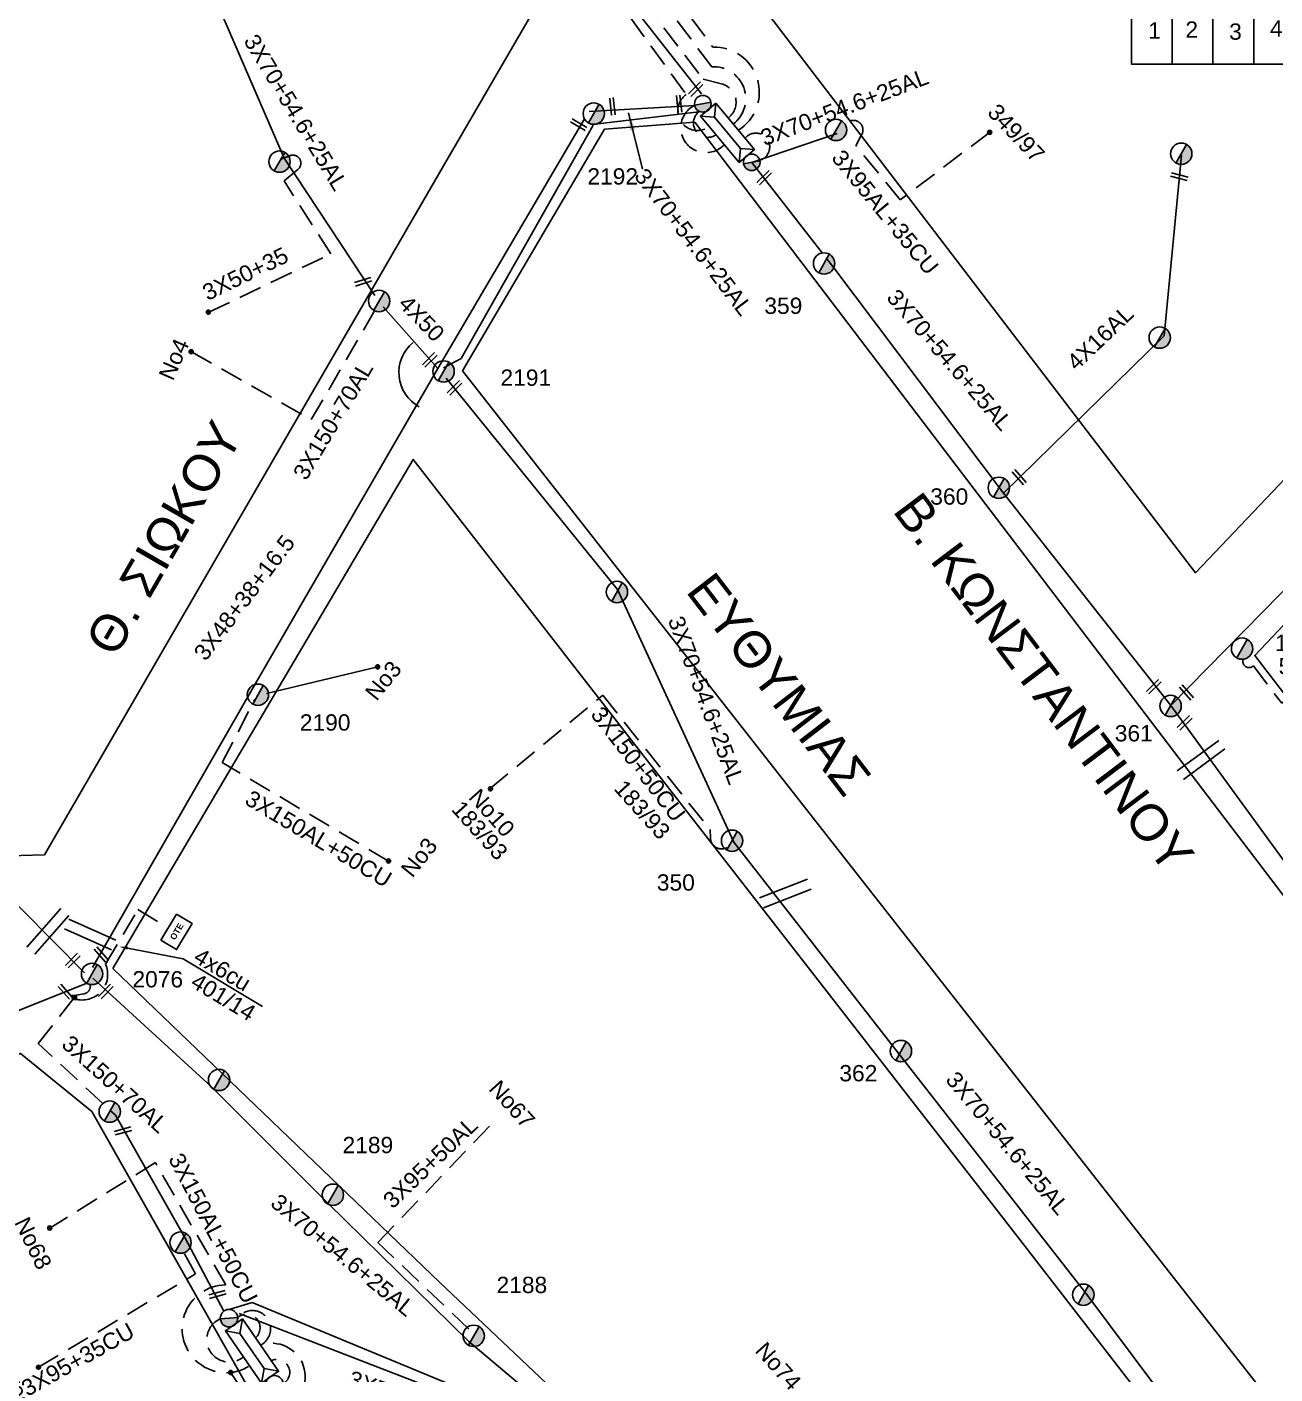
# Model space of a CAD drawing. Header units: millimetres. Extents: x 839 to 3144, y 747 to 1790.
# Drawn here: x 2305.7 to 2443.5, y 1561 to 1709.7 of the extents above; entities that cross this region are included whole.
import ezdxf
from ezdxf import colors
from ezdxf.entities.mleader import LeaderData, LeaderLine
from ezdxf.enums import TextEntityAlignment as Align
from ezdxf.math import Vec2, Vec3

# ---------------------------------------------------------------- set-up
doc = ezdxf.new("R2010")
doc.units = ezdxf.units.MM
doc.linetypes.add('DASHED', pattern=[19.05, 12.7, -6.35])
for name, color, linetype in [('Pillar OTE', 7, 'Continuous'), ('Ασφαλειοκιβώτια Χ.Τ 9 αναχωρήσεων', 7, 'Continuous'), ('Γέφυρες Εναερίου Δικτύου', 7, 'DASHED'), ('Γυμνά εναέρια ΧΤ (3Φ)   4x50AL', 7, 'Continuous'), ('Επιγραφές - Σχήματα', 7, 'Continuous'), ('Καλώδια ΧΤ   3x150+50AL', 7, 'DASHED'), ('Καλώδια ΧΤ   3x150+50CU', 7, 'DASHED'), ('Καλώδια ΧΤ   3x150+70AL', 7, 'DASHED'), ('Καλώδια ΧΤ   3x150AL+50CU', 7, 'DASHED'), ('Καλώδια ΧΤ   3x48+38+16.5', 7, 'DASHED'), ('Καλώδια ΧΤ   3x95+35CU', 7, 'DASHED'), ('Καλώδια ΧΤ   3x95+50AL', 7, 'DASHED'), ('Καλώδια ΧΤ   4x16AL', 7, 'DASHED'), ('Μηχανική τομή', 7, 'Continuous'), ('Στύλος ΦΜ', 7, 'Continuous'), ('Στύλος ΦΜ @ 1', 7, 'Continuous'), ('Συνδέσεις', 7, 'Continuous'), ('Συνεστραμμένα ΧΤ   3x70+54.6+25AL', 7, 'SYN_LINE'), ('Τομή', 7, 'Continuous'), ('Υποσταθμός εναέριος 2 στύλων', 7, 'Continuous'), ('Υποσταθμός πόλεως', 7, 'Continuous'), ('Υπόβαθρο ΔΕΗ', 7, 'Continuous'), ('Υπόγεια καλώδια Παροχών ΧΤ   4x50AL', 7, 'DASHED'), ('Υπόγεια καλώδια Παροχών ΧΤ   4x6', 7, 'DASHED')]:
    doc.layers.add(name, color=color, linetype=linetype)
doc.styles.get("Standard").update_dxf_attribs({"font": 'ARIAL.TTF'})
doc.linetypes.add('SYN_LINE', pattern='A,0.5,-0.0001,["/\\/\\/\\/",Standard,S=0.1,R=0,X=0,Y=-0.05],-0.25', length=0.7501)
doc.dimstyles.new('ISO-25', dxfattribs={"dimtxt": 2.5, "dimasz": 2.5, "dimexe": 1.25, "dimexo": 0.625, "dimtad": 1, "dimtxsty": 'Standard', "dimcen": 2.5, "dimadec": 0, "dimazin": 0, "dimtfac": 1, "dimtmove": 0, "dimatfit": 3, "dimfxl": 1, "dimarcsym": 0})

# ---------------------------------------------------------------- blocks, each defined once
blk = doc.blocks.new('ΑΣΦΑΛΕΙΟΚΙΒΩΤΙΟ ΥΠΟΣΤΑΘΜΟΥ 9 ΑΝΑΧΩΡΗΣΕΩΝ')
at = {"layer": 'Ασφαλειοκιβώτια Χ.Τ 9 αναχωρήσεων', "ltscale": 40}
for p, q in [((-23.8, 40.36), (24.02, 40.36)), ((-9.72, 40.36), (-9.72, -40.64)), ((9.94, 40.36), (9.94, -40.64)), ((-23.8, 31.36), (24.02, 31.36)), ((-23.8, 22.36), (24.02, 22.36)), ((-23.8, 13.36), (24.02, 13.36)), ((-23.8, 4.36), (24.02, 4.36)), ((-23.8, -4.64), (24.02, -4.64)), ((-23.8, -13.64), (24.02, -13.64)), ((-23.8, -22.64), (24.02, -22.64)), ((-23.8, -31.64), (24.02, -31.64))]:
    blk.add_line(p, q, dxfattribs=at)
at = {"layer": 'Ασφαλειοκιβώτια Χ.Τ 9 αναχωρήσεων'}
blk.add_lwpolyline([(-23.8, -40.64), (24.02, -40.64), (24.02, 40.36), (-23.8, 40.36)], close=True, dxfattribs=at)
for s, p in [('1', (-18.19, 36.66)), ('2', (-17.99, 28.44)), ('3', (-18.43, 18.79)), ('4', (-17.74, 9.77)), ('5', (-18.47, 1.19)), ('6', (-17.59, -8.98)), ('7', (-18.93, -16.39)), ('8', (-18.55, -26.45)), ('9', (-17.69, -35))]:
    blk.add_text(s, height=3.6, rotation=270, dxfattribs=at).set_placement(p)
at = {"layer": 'Ασφαλειοκιβώτια Χ.Τ 9 αναχωρήσεων', "ltscale": 40}
for tag, height, p in [('ΟΝΟΜΑ', 5, (-0.16, 44.31)), ('ΚΕΙΜΕΝΟ 1', 2, (17.06, 35.59)), ('ΚΕΙΜΕΝΟ 2', 2, (17.06, 26.88)), ('ΚΕΙΜΕΝΟ 3', 2, (17.06, 17.69)), ('ΚΕΙΜΕΝΟ 4', 2, (17.06, 8.71)), ('ΚΕΙΜΕΝΟ 5', 2, (17.06, -0.13)), ('ΚΕΙΜΕΝΟ 6', 2, (17.06, -9.05)), ('ΚΕΙΜΕΝΟ 7', 2, (17.06, -18.13)), ('ΚΕΙΜΕΝΟ 8', 2, (17.06, -26.85)), ('ΚΕΙΜΕΝΟ 9', 2, (17.06, -35.99)), ('ΣΧ', 2, (-0.1, -42.64))]:
    blk.add_attdef(tag, text='', height=height, dxfattribs=at).set_placement(p, align=Align.MIDDLE_CENTER)
blk = doc.blocks.new('ΥΠΑΡΧΩΝ ΤΣΙΜΕΝΤΕΝΙΟΣ ΣΤΥΛΟΣ')
at = {"layer": 'Στύλος ΦΜ'}
blk.add_hatch(color=7, dxfattribs=at).paths.add_polyline_path([(-1.29, -2.28, 0.574793), (2.62, 0, 0.268822), (1.3, 2.27)])
at = {"layer": 'Στύλος ΦΜ', "color": 7}
blk.add_line((-1.29, -2.28), (1.3, 2.27), dxfattribs=at)
blk.add_circle((0, 0), 2.62, dxfattribs=at)
at = {"layer": 'Στύλος ΦΜ', "flags": 4}
for tag, p in [('ΑΡΙΘΜΟΣ', (-4.68, 8.05)), ('ΤΥΠΟΣ', (-4.91, 3.03))]:
    blk.add_attdef(tag, p, '', height=4, dxfattribs=at)
blk = doc.blocks.new('ΤΟΜΗ')
at = {"layer": 'Τομή', "ltscale": 40}
for p, q in [((-5.68, 0), (5.68, 0)), ((5.68, -2.33), (-5.68, -2.33))]:
    blk.add_line(p, q, dxfattribs=at)
blk = doc.blocks.new('ΥΠΟΣΤΑΘΜΟΣ ΕΝΑΕΡΙΟΣ ΕΠΙ 2 ΣΤΥΛΩΝ')
at = {"layer": 'Υποσταθμός εναέριος 2 στύλων', "linetype": 'Continuous'}
for points in [[(-11.97, -2.11, 0.574793), (-8.45, -0.07, 0.268822), (-9.64, 1.98)], [(9.68, -2.15, 0.574793), (13.19, -0.1, 0.268822), (12.01, 1.95)]]:
    blk.add_hatch(color=256, dxfattribs=at).paths.add_polyline_path(points)
for p, q in [((-11.97, -2.11), (-9.64, 1.98)), ((9.68, -2.15), (12.01, 1.95))]:
    blk.add_line(p, q, dxfattribs=at)
for centre in [(-10.81, -0.07), (10.84, -0.1)]:
    blk.add_circle(centre, 2.36, dxfattribs=at)
at = {"layer": 'Υποσταθμός πόλεως', "linetype": 'Continuous', "ltscale": 40}
blk.add_lwpolyline([(-8.57, 2.82), (8.57, 2.82), (8.57, -2.82), (-8.57, -2.82)], close=True, dxfattribs=at)
for points in [[(-5.75, 0), (-8.57, 2.82)], [(-8.57, -2.82), (-5.75, 0)], [(-5.75, 0), (5.75, 0)], [(5.75, 0), (8.57, 2.82)], [(8.57, -2.82), (5.75, 0)]]:
    blk.add_lwpolyline(points, dxfattribs=at)
at = {"layer": 'Υποσταθμός εναέριος 2 στύλων', "ltscale": 40, "flags": 1}
for tag, p in [('ΜΕΤΑΣΧΗΜΑΤΙΣΜΟΣ', (14.09, 2.51)), ('ΙΣΧΥΣ', (14.07, -0.28)), ('ΑΡΙΘΜΟΣ', (14.19, -3))]:
    blk.add_attdef(tag, p, '', height=1.8, dxfattribs=at)
blk = doc.blocks.new('_ΣΥΝΔΕΣΗ')
at = {"layer": 'Συνδέσεις', "linetype": 'SYN_LINE', "ltscale": 40}
blk.add_hatch(color=256, dxfattribs=at).paths.add_polyline_path([(0.5, -0.01, 1), (-0.5, -0.01, 1)])
at = {"layer": 'Συνδέσεις'}
blk.add_circle((0, -0.01), 0.5, dxfattribs=at)
blk = doc.blocks.new('ΜΗΧΑΝΙΚΗ ΤΟΜΗ')
at = {"layer": 'Μηχανική τομή', "ltscale": 40}
for p, q in [((-1.89, 0.78), (1.89, 0.78)), ((1.89, 0), (-1.89, 0))]:
    blk.add_line(p, q, dxfattribs=at)
blk = doc.blocks.new('A$C3F94617C')
at = {"layer": 'Μηχανική τομή', "xscale": 0.5, "yscale": 0.5, "zscale": 0.5}
blk.add_blockref('ΜΗΧΑΝΙΚΗ ΤΟΜΗ', (0.95, 0), dxfattribs=at)
blk = doc.blocks.new('PILLAR ΟΤΕ')
at = {"layer": 'Pillar OTE', "ltscale": 40}
blk.add_lwpolyline([(-3.31, 2.02), (3.39, 2.02), (3.39, -1.99), (-3.31, -1.99)], close=True, dxfattribs=at)
at = {"layer": 'Pillar OTE', "insert": (-1.81, 0.71), "char_height": 1.3575, "width": 109.961, "attachment_point": 1}
blk.add_mtext('{\\fArial|b1|i0|c161|p34;OTE}', dxfattribs=at)
blk = doc.blocks.new('TSONTA XT1')
at = {"ltscale": 40}
h = blk.add_hatch(color=256, dxfattribs=at)
h.dxf.hatch_style = 1
h.paths.add_polyline_path([(595.96, 2487.66), (597.07, 2488.77), (595.96, 2489.87), (594.85, 2488.77)])
blk.add_lwpolyline([(594.85, 2488.77), (595.96, 2489.87), (597.07, 2488.77), (595.96, 2487.66)], close=True, dxfattribs=at)

msp = doc.modelspace()

# ---------------------------------------------------------------- linework, layer by layer
at = {"layer": 'Γέφυρες Εναερίου Δικτύου', "color": 2, "ltscale": 0.2}
msp.add_lwpolyline([(2368.95, 1716.61), (2370.49, 1716.41), (2371.34, 1715.66), (2380.31, 1703.95), (2382.35, 1703.43, -0.635952), (2383.06, 1699.65, 2.4516)], format="xyb", dxfattribs=at)
at = {"layer": 'Γέφυρες Εναερίου Δικτύου', "color": 173, "ltscale": 0.2}
msp.add_lwpolyline([(2411.92, 1698.06), (2402.08, 1690.62), (2397.17, 1696.6), (2397.83, 1697.86, 1.09738), (2395.9, 1698.66, 1.35502)], format="xyb", dxfattribs=at)
at = {"layer": 'Γέφυρες Εναερίου Δικτύου', "color": 173, "linetype": 'SYN_LINE', "ltscale": 11}
msp.add_lwpolyline([(2385.68, 1694.76), (2395.1, 1697.93)], dxfattribs=at)
at = {"layer": 'Γέφυρες Εναερίου Δικτύου', "color": 62, "ltscale": 0.2}
msp.add_lwpolyline([(2325.72, 1678.21), (2339.19, 1684.65), (2334.05, 1692.73), (2335.57, 1693.98, 0.854664), (2334.68, 1695.5), (2333.65, 1695.1)], format="xyb", dxfattribs=at)
at = {"layer": 'Γέφυρες Εναερίου Δικτύου', "color": 5, "ltscale": 0.2}
msp.add_lwpolyline([(2386.81, 1693.93), (2386.81, 1693.92)], dxfattribs=at)
at = {"layer": 'Γέφυρες Εναερίου Δικτύου', "color": 62, "linetype": 'SYN_LINE', "ltscale": 15}
msp.add_lwpolyline([(2332.11, 1636.12), (2344.4, 1639.07)], dxfattribs=at)
at = {"layer": 'Γέφυρες Εναερίου Δικτύου', "color": 62, "ltscale": 0.2}
msp.add_arc((2380.61, 1698.59), 2.76, 116.533, 317.6522, dxfattribs=at)
at = {"layer": 'Γέφυρες Εναερίου Δικτύου', "color": 1, "ltscale": 0.2}
msp.add_arc((2380.82, 1699.1), 1.58, 125.3531, 305.6255, dxfattribs=at)
at = {"layer": 'Γέφυρες Εναερίου Δικτύου', "color": 173, "ltscale": 0.2}
msp.add_arc((2386.13, 1696.46), 1.53, 286.7658, 141.1548, dxfattribs=at)
at = {"layer": 'Γέφυρες Εναερίου Δικτύου', "color": 27, "ltscale": 0.2}
msp.add_arc((2333.24, 1561.21), 1.43, 299.3723, 115.4211, dxfattribs=at)
at = {"layer": 'Γυμνά εναέρια ΧΤ (3Φ)   4x50AL', "color": 62, "linetype": 'Continuous', "ltscale": 0.2}
msp.add_lwpolyline([(2351.01, 1672.02), (2344.98, 1678.83)], dxfattribs=at)
at = {"layer": 'Επιγραφές - Σχήματα', "color": 7, "linetype": 'DASHED', "ltscale": 0.2}
msp.add_lwpolyline([(2370.07, 1713.77), (2378.45, 1702.25)], dxfattribs=at)
msp.add_arc((2379.69, 1700.46), 2.18, 124.6802, 306.5986, dxfattribs=at)
at = {"layer": 'Επιγραφές - Σχήματα', "ltscale": 0.2}
msp.add_arc((2351, 1671.56), 4.28, 129.3403, 241.6497, dxfattribs=at)
at = {"layer": 'Επιγραφές - Σχήματα', "color": 6, "linetype": 'DASHED', "ltscale": 0.2}
msp.add_arc((2330.53, 1566.01), 2.02, 297.2254, 141.7621, dxfattribs=at)
at = {"layer": 'Επιγραφές - Σχήματα', "color": 62, "linetype": 'DASHED', "ltscale": 0.2}
msp.add_arc((2329.9, 1566.13), 1.49, 312.108, 130.139, dxfattribs=at)
at = {"layer": 'Επιγραφές - Σχήματα', "color": 173, "linetype": 'DASHED', "ltscale": 0.2}
msp.add_arc((2327.99, 1564.83), 2.48, 113.2476, 309.1061, dxfattribs=at)
at = {"layer": 'Καλώδια ΧΤ   3x150+50AL', "color": 30, "ltscale": 0.2}
for points in [[(2352, 1766.94), (2345.82, 1762.72), (2349.8, 1757.46), (2349.55, 1756, 0.49516), (2355.18, 1750), (2371.91, 1727.81), (2376.68, 1721.82), (2374.18, 1719.53), (2374.42, 1716.84), (2381.39, 1707.49)], [(2381.39, 1707.49, -0.763872), (2384.19, 1698.3)]]:
    msp.add_lwpolyline(points, format="xyb", dxfattribs=at)
at = {"layer": 'Καλώδια ΧΤ   3x150+50CU', "color": 151, "ltscale": 0.2}
msp.add_arc((2332.68, 1560.71), 3.71, 290.44, 109.3253, dxfattribs=at)
at = {"layer": 'Καλώδια ΧΤ   3x150+70AL', "color": 62, "ltscale": 0.2}
msp.add_lwpolyline([(2323.81, 1673.85), (2337.05, 1666.37), (2344.27, 1678.77)], dxfattribs=at)
at = {"layer": 'Καλώδια ΧΤ   3x150+70AL', "color": 173, "ltscale": 0.2}
msp.add_lwpolyline([(2314.03, 1590.89), (2306.9, 1597.5), (2311.1, 1602.85), (2311.92, 1602.98, 0.448958), (2312.62, 1604.08)], format="xyb", dxfattribs=at)
at = {"layer": 'Καλώδια ΧΤ   3x150+70AL', "color": 173, "linetype": 'Continuous', "ltscale": 0.2}
msp.add_lwpolyline([(2327.4, 1567.96), (2323.11, 1576.02), (2315.42, 1589.6), (2314.86, 1590.12)], dxfattribs=at)
at = {"layer": 'Καλώδια ΧΤ   3x150+70AL', "color": 30, "ltscale": 0.2}
msp.add_lwpolyline([(2328.14, 1561.19), (2331.58, 1556.11), (2334.39, 1554.78), (2337.64, 1549.68), (2294.05, 1515.27), (2305.31, 1498.01), (2301.39, 1493.39), (2300.86, 1493.56, 0.502825), (2299.7, 1492.75, 1.029081)], format="xyb", dxfattribs=at)
at = {"layer": 'Καλώδια ΧΤ   3x150AL+50CU', "color": 27, "ltscale": 0.2}
msp.add_lwpolyline([(2383.62, 1698.98, 0.741866), (2381.27, 1705.31), (2371.14, 1718.75), (2368.34, 1719.97), (2351.09, 1742.86), (2351.13, 1743.94, 0.356627), (2349.43, 1746.18), (2339.82, 1759.07), (2334.12, 1766.71)], format="xyb", dxfattribs=at)
at = {"layer": 'Καλώδια ΧΤ   3x150AL+50CU', "color": 1, "ltscale": 0.2}
msp.add_lwpolyline([(2356.81, 1625.64), (2369.23, 1635.96), (2381.07, 1621.13), (2381.11, 1620.18, 0.597195), (2383.12, 1619.23, -0.3273)], format="xyb", dxfattribs=at)
at = {"layer": 'Καλώδια ΧΤ   3x150AL+50CU', "color": 62, "ltscale": 0.2}
msp.add_lwpolyline([(2345.59, 1617.64), (2327.22, 1628.51), (2330.81, 1635.48)], dxfattribs=at)
at = {"layer": 'Καλώδια ΧΤ   3x150AL+50CU', "color": 30, "ltscale": 0.2}
msp.add_lwpolyline([(2330.23, 1561.92, -1.325171), (2327.6, 1570.86), (2319.83, 1584.37), (2308.19, 1577.13)], format="xyb", dxfattribs=at)
at = {"layer": 'Καλώδια ΧΤ   3x48+38+16.5', "color": 62, "linetype": 'Continuous', "ltscale": 0.2}
msp.add_lwpolyline([(2312.9, 1605.88), (2330.47, 1636.55), (2351.01, 1672.02)], dxfattribs=at)
at = {"layer": 'Καλώδια ΧΤ   3x95+35CU', "color": 173, "ltscale": 0.2}
msp.add_lwpolyline([(2306.93, 1561.77), (2324.28, 1572.07), (2322.86, 1574.64)], dxfattribs=at)
at = {"layer": 'Καλώδια ΧΤ   3x95+50AL', "color": 6, "ltscale": 0.2}
msp.add_lwpolyline([(2354.44, 1565.98), (2344.41, 1575.54), (2356.99, 1588.66)], dxfattribs=at)
at = {"layer": 'Καλώδια ΧΤ   4x16AL', "color": 173, "linetype": 'SYN_LINE', "ltscale": 20}
msp.add_lwpolyline([(2413.46, 1658.24), (2431.2, 1675.6), (2433.12, 1695.55)], dxfattribs=at)
at = {"layer": 'Συνεστραμμένα ΧΤ   3x70+54.6+25AL', "color": 85, "ltscale": 20}
msp.add_lwpolyline([(2330.28, 1769.55), (2335.53, 1761.79), (2349.15, 1743.13), (2368.95, 1716.61), (2380.13, 1702.32)], dxfattribs=at)
at = {"layer": 'Συνεστραμμένα ΧΤ   3x70+54.6+25AL', "color": 62, "ltscale": 20}
for points in [[(2344.08, 1680.05), (2334.04, 1695.21), (2326.37, 1713.03)], [(2351.01, 1672.02), (2367.23, 1699.56)], [(2424.91, 1497.62), (2394.08, 1527.41), (2367.98, 1552.67), (2329.1, 1567.72)]]:
    msp.add_lwpolyline(points, dxfattribs=at)
at = {"layer": 'Συνεστραμμένα ΧΤ   3x70+54.6+25AL', "color": 173, "ltscale": 20}
for points in [[(2393.96, 1684.12), (2394.73, 1683.13), (2413.46, 1658.24), (2431.94, 1634.82), (2456.18, 1659.47), (2480.63, 1686.19), (2482.79, 1686.85), (2491.56, 1707.49)], [(2190.41, 1593.75), (2196.85, 1578.6), (2233.46, 1583.04), (2271.54, 1587.88), (2312.27, 1604.17)]]:
    msp.add_lwpolyline(points, dxfattribs=at)
at = {"layer": 'Συνεστραμμένα ΧΤ   3x70+54.6+25AL', "color": 62, "ltscale": 15}
msp.add_lwpolyline([(2367.71, 1700.38), (2379.38, 1701.05)], dxfattribs=at)
at = {"layer": 'Συνεστραμμένα ΧΤ   3x70+54.6+25AL', "color": 1, "ltscale": 10}
msp.add_lwpolyline([(2379.84, 1700.33), (2368.4, 1698.99)], dxfattribs=at)
at = {"layer": 'Συνεστραμμένα ΧΤ   3x70+54.6+25AL', "color": 1, "ltscale": 20}
for points in [[(2368.15, 1698.98), (2368.12, 1698.78), (2353.58, 1673.12), (2351.64, 1672.08)], [(2442.92, 1542.72), (2422.69, 1569.79), (2401.96, 1596.34), (2383.7, 1619.71), (2370.84, 1647.6), (2351.95, 1670.96)]]:
    msp.add_lwpolyline(points, dxfattribs=at)
at = {"layer": 'Συνεστραμμένα ΧΤ   3x70+54.6+25AL', "color": 151, "ltscale": 20}
msp.add_lwpolyline([(2312.01, 1605.3), (2291.15, 1626.35), (2269.52, 1646.2), (2251.44, 1663.96), (2232.26, 1682.79), (2217.04, 1697.08)], dxfattribs=at)
at = {"layer": 'Συνεστραμμένα ΧΤ   3x70+54.6+25AL', "color": 173, "ltscale": 15}
msp.add_lwpolyline([(2385.68, 1694.76), (2393.46, 1684.76)], dxfattribs=at)
at = {"layer": 'Συνεστραμμένα ΧΤ   3x70+54.6+25AL', "color": 2, "ltscale": 20}
msp.add_lwpolyline([(2574.85, 1445.03), (2554.98, 1472.44), (2538.66, 1493.21), (2515.15, 1523.58), (2495.35, 1549.15), (2472.95, 1580.35), (2454.52, 1603.83), (2431.94, 1634.82)], dxfattribs=at)
at = {"layer": 'Συνεστραμμένα ΧΤ   3x70+54.6+25AL', "color": 6, "ltscale": 20}
msp.add_lwpolyline([(2327.97, 1568.15), (2330.51, 1568.91), (2367.5, 1553.62), (2354.45, 1564.61), (2338.85, 1579.91), (2326.08, 1592.67), (2312.94, 1604.71)], dxfattribs=at)
at = {"layer": 'Υπόβαθρο ΔΕΗ'}
for points in [[(2282.55, 1686.63), (2258.03, 1661.16), (2302.33, 1618.18), (2307.6, 1618.34), (2351.48, 1694.12), (2365.36, 1718.03), (2336.35, 1756.63), (2329.02, 1766.78)], [(2426.85, 1766.3), (2387.21, 1711.51), (2434.67, 1649.46), (2489.97, 1707.57), (2479.68, 1717.85), (2488.37, 1726.27), (2505.4, 1708.16), (2441.21, 1640.35), (2492.26, 1573.86), (2548.36, 1499.59), (2567.17, 1475.07), (2580.99, 1475.16), (2620.05, 1516.82), (2664.68, 1565.25), (2636.17, 1611.67), (2595.85, 1565.83)], [(2433.98, 1551.68), (2451.07, 1547.67), (2353.76, 1671.77), (2369.41, 1698.41), (2379.38, 1699.2), (2453.04, 1602.47), (2507.82, 1529.48), (2551.64, 1472.45), (2504.2, 1424.43), (2416.27, 1509.59), (2351.23, 1571.11)], [(2315.14, 1605.77), (2348.31, 1661.98), (2414.98, 1576.24), (2443.06, 1539.95)], [(2351.23, 1571.11), (2315.14, 1605.77)]]:
    msp.add_lwpolyline(points, dxfattribs=at)
msp.add_lwpolyline([(2200.13, 1457.02), (2280, 1520.75), (2329.83, 1559.99), (2312.81, 1590), (2304.93, 1596.41), (2272.44, 1585.22), (2188.12, 1575.76), (2114.56, 1567.21), (2110.22, 1559.33), (2164.23, 1497.93)], close=True, dxfattribs=at)
at = {"layer": 'Υπόγεια καλώδια Παροχών ΧΤ   4x6', "linetype": 'DASHED', "ltscale": 0.2}
msp.add_line((2321.7, 1616.89), (2320.3, 1614.52), dxfattribs=at)
at = {"layer": 'Υπόγεια καλώδια Παροχών ΧΤ   4x6', "color": 173, "linetype": 'DASHED', "ltscale": 0.2}
for points in [[(2439.94, 1639.92, 0.787646), (2441.06, 1639.18), (2444.2, 1635.08), (2448.68, 1638.52)], [(2311.16, 1602.37, 0.610826), (2314.33, 1606.25), (2317.89, 1612.28), (2321.16, 1610.35)]]:
    msp.add_lwpolyline(points, format="xyb", dxfattribs=at)

# ---------------------------------------------------------------- block references
at = {"layer": 'Pillar OTE', "xscale": 0.5, "yscale": 0.5, "zscale": 0.5, "rotation": 59.00000000000001}
msp.add_blockref('PILLAR ΟΤΕ', (2322.17, 1609.8), dxfattribs=at)
at = {"layer": 'Ασφαλειοκιβώτια Χ.Τ 9 αναχωρήσεων', "xscale": 0.5, "yscale": 0.5, "zscale": 0.5, "rotation": 90}
msp.add_blockref('ΑΣΦΑΛΕΙΟΚΙΒΩΤΙΟ ΥΠΟΣΤΑΘΜΟΥ 9 ΑΝΑΧΩΡΗΣΕΩΝ', (2447.78, 1717.51), dxfattribs=at).add_auto_attribs({'ΟΝΟΜΑ': 'ΦΤ-89'})
at = {"layer": 'Επιγραφές - Σχήματα', "ltscale": 0.2}
for p, rotation in [((2378.95, 1702.03), 44.84140891740903), ((2370.6, 1700.02), 96.16805982811991), ((2377.95, 1700.31), 96.16805982811991), ((2367.49, 1698.62), 150.1274918059105), ((2386.52, 1692.26), 44.84140891740903), ((2433.86, 1693.12), 165.0486227659772), ((2341.93, 1681.11), 17.4452813035132), ((2349.59, 1672.15), 44.84205208681917), ((2352.33, 1669.06), 44.84205208681918), ((2415.98, 1659.44), 131.3716073331538), ((2430.61, 1637.69), 224.3084576688017), ((2434.44, 1635.67), 131.3716073331538), ((2434.02, 1633.71), 224.3084576688017), ((2310.2, 1605.84), 45.61009629158087), ((2314.62, 1606.74), 131.3716073331543), ((2310.63, 1602.65), 131.3716073331543), ((2313.84, 1602.43), 45.61009629158087), ((2315.39, 1587.43), 14.92253498844653), ((2325.82, 1569.37), 14.92253498844663)]:
    msp.add_blockref('A$C3F94617C', p, dxfattribs=dict(at, rotation=rotation))
at = {"layer": 'Στύλος ΦΜ @ 1', "ltscale": 40}
ref = msp.add_blockref('ΥΠΑΡΧΩΝ ΤΣΙΜΕΝΤΕΝΙΟΣ ΣΤΥΛΟΣ', (2368.24, 1700.15), dxfattribs=dict(at, xscale=0.4499999999998181, yscale=0.4499999999998181, zscale=0.4499999999998181))
ref.add_attrib('ΤΥΠΟΣ', '2192', (2367.53, 1692.31), dxfattribs={"layer": 'Στύλος ΦΜ', "height": 1.8, "flags": 4})
at = {"layer": 'Στύλος ΦΜ @ 1', "ltscale": 40, "xscale": 0.4499999999998181, "yscale": 0.4499999999998181, "zscale": 0.4499999999998181}
for p in [(2394.99, 1698.34), (2433.1, 1695.71), (2333.54, 1694.84), (2344.54, 1679.46), (2430.73, 1675.42), (2370.8, 1647.34), (2326.87, 1593.49), (2314.79, 1589.99), (2322.61, 1575.53), (2422.29, 1569.78)]:
    msp.add_blockref('ΥΠΑΡΧΩΝ ΤΣΙΜΕΝΤΕΝΙΟΣ ΣΤΥΛΟΣ', p, dxfattribs=at)
at = {"layer": 'Στύλος ΦΜ @ 1', "ltscale": 40}
ref = msp.add_blockref('ΥΠΑΡΧΩΝ ΤΣΙΜΕΝΤΕΝΙΟΣ ΣΤΥΛΟΣ', (2393.66, 1683.6), dxfattribs=dict(at, xscale=0.4499999999998181, yscale=0.4499999999998181, zscale=0.4499999999998181))
ref.add_attrib('ΤΥΠΟΣ', '359', (2387.07, 1678.03), dxfattribs={"layer": 'Στύλος ΦΜ', "height": 1.8, "flags": 4})
ref = msp.add_blockref('ΥΠΑΡΧΩΝ ΤΣΙΜΕΝΤΕΝΙΟΣ ΣΤΥΛΟΣ', (2351.65, 1671.68), dxfattribs=dict(at, xscale=0.4499999999998181, yscale=0.4499999999998181, zscale=0.4499999999998181))
ref.add_attrib('ΤΥΠΟΣ', '2191', (2357.94, 1670.1), dxfattribs={"layer": 'Στύλος ΦΜ', "height": 1.8, "flags": 4})
ref = msp.add_blockref('ΥΠΑΡΧΩΝ ΤΣΙΜΕΝΤΕΝΙΟΣ ΣΤΥΛΟΣ', (2412.96, 1658.84), dxfattribs=dict(at, xscale=0.4499999999998181, yscale=0.4499999999998181, zscale=0.4499999999998181))
ref.add_attrib('ΤΥΠΟΣ', '360', (2405.39, 1656.98), dxfattribs={"layer": 'Στύλος ΦΜ', "height": 1.8, "flags": 4})
ref = msp.add_blockref('ΥΠΑΡΧΩΝ ΤΣΙΜΕΝΤΕΝΙΟΣ ΣΤΥΛΟΣ', (2439.81, 1641.09), dxfattribs=dict(at, xscale=0.4499999999998181, yscale=0.4499999999998181, zscale=0.4499999999998181))
ref.add_attrib('ΤΥΠΟΣ', '561', (2443.85, 1638.25), dxfattribs={"layer": 'Στύλος ΦΜ', "height": 1.8, "flags": 4})
ref.add_attrib('ΑΡΙΘΜΟΣ', '11Ε', (2443.45, 1640.82), dxfattribs={"layer": 'Στύλος ΦΜ', "height": 1.8, "flags": 4})
ref = msp.add_blockref('ΥΠΑΡΧΩΝ ΤΣΙΜΕΝΤΕΝΙΟΣ ΣΤΥΛΟΣ', (2331.16, 1636), dxfattribs=dict(at, xscale=0.4499999999998181, yscale=0.4499999999998181, zscale=0.4499999999998181))
ref.add_attrib('ΤΥΠΟΣ', '2190', (2335.78, 1632.04), dxfattribs={"layer": 'Στύλος ΦΜ', "height": 1.8, "flags": 4})
ref = msp.add_blockref('ΥΠΑΡΧΩΝ ΤΣΙΜΕΝΤΕΝΙΟΣ ΣΤΥΛΟΣ', (2431.92, 1634.77), dxfattribs=dict(at, xscale=0.4499999999998181, yscale=0.4499999999998181, zscale=0.4499999999998181))
ref.add_attrib('ΤΥΠΟΣ', '361', (2425.76, 1630.85), dxfattribs={"layer": 'Στύλος ΦΜ', "height": 1.8, "flags": 4})
ref = msp.add_blockref('ΥΠΑΡΧΩΝ ΤΣΙΜΕΝΤΕΝΙΟΣ ΣΤΥΛΟΣ', (2383.5, 1619.89), dxfattribs=dict(at, xscale=0.4499999999998181, yscale=0.4499999999998181, zscale=0.4499999999998181))
ref.add_attrib('ΤΥΠΟΣ', '350', (2375.2, 1614.38), dxfattribs={"layer": 'Στύλος ΦΜ', "height": 1.8, "flags": 4})
ref = msp.add_blockref('ΥΠΑΡΧΩΝ ΤΣΙΜΕΝΤΕΝΙΟΣ ΣΤΥΛΟΣ', (2312.84, 1605.19), dxfattribs=dict(at, xscale=0.4499999999998181, yscale=0.4499999999998181, zscale=0.4499999999998181))
ref.add_attrib('ΤΥΠΟΣ', '2076', (2317.3, 1603.7), dxfattribs={"layer": 'Στύλος ΦΜ', "height": 1.8, "flags": 4})
ref = msp.add_blockref('ΥΠΑΡΧΩΝ ΤΣΙΜΕΝΤΕΝΙΟΣ ΣΤΥΛΟΣ', (2402.15, 1596.67), dxfattribs=dict(at, xscale=0.4499999999998181, yscale=0.4499999999998181, zscale=0.4499999999998181))
ref.add_attrib('ΤΥΠΟΣ', '362', (2395.35, 1593.33), dxfattribs={"layer": 'Στύλος ΦΜ', "height": 1.8, "flags": 4})
ref = msp.add_blockref('ΥΠΑΡΧΩΝ ΤΣΙΜΕΝΤΕΝΙΟΣ ΣΤΥΛΟΣ', (2339.43, 1580.81), dxfattribs=dict(at, xscale=0.4499999999998181, yscale=0.4499999999998181, zscale=0.4499999999998181))
ref.add_attrib('ΤΥΠΟΣ', '2189', (2340.5, 1585.4), dxfattribs={"layer": 'Στύλος ΦΜ', "height": 1.8, "flags": 4})
ref = msp.add_blockref('ΥΠΑΡΧΩΝ ΤΣΙΜΕΝΤΕΝΙΟΣ ΣΤΥΛΟΣ', (2354.98, 1565.24), dxfattribs=dict(at, xscale=0.4499999999998181, yscale=0.4499999999998181, zscale=0.4499999999998181))
ref.add_attrib('ΤΥΠΟΣ', '2188', (2357.5, 1569.96), dxfattribs={"layer": 'Στύλος ΦΜ', "height": 1.8, "flags": 4})
at = {"layer": 'Συνδέσεις', "xscale": 0.4500000000000455, "yscale": 0.4500000000000455, "zscale": 0.4500000000000455}
for p in [(2411.95, 1698.07), (2325.69, 1678.23), (2323.79, 1673.87), (2344.37, 1639.09), (2356.83, 1625.62), (2345.57, 1617.65), (2308.17, 1577.15), (2306.93, 1561.78), (2328.14, 1561.2)]:
    msp.add_blockref('_ΣΥΝΔΕΣΗ', p, dxfattribs=at)
at = {"layer": 'Συνδέσεις', "xscale": 0.3075184835441075, "yscale": 0.3075184835441075, "zscale": 0.3075184835441075, "rotation": 51.85674883093983}
msp.add_blockref('TSONTA XT1', (2799.61, 985.75), dxfattribs=at)
at = {"layer": 'Τομή'}
for p, xscale, yscale, zscale, rotation in [((2434.95, 1629.28), 0.499999999999885, 0.499999999999885, 0.499999999999885, 36.44312230563714), ((2389.18, 1614.61), 0.5000000000000129, 0.5000000000000129, 0.5000000000000129, 21.35211785325567), ((2307.53, 1610.26), 0.5000000000000258, 0.5000000000000258, 0.5000000000000258, 48.78708642113976), ((2312.86, 1610.06), 0.5000000000000218, 0.5000000000000218, 0.5000000000000218, 335.944768372641)]:
    msp.add_blockref('ΤΟΜΗ', p, dxfattribs=dict(at, xscale=xscale, yscale=yscale, zscale=zscale, rotation=rotation))
at = {"layer": 'Υποσταθμός εναέριος 2 στύλων'}
for p, xscale, yscale, zscale, rotation in [((2383, 1698.02), 0.3889243435518658, 0.3889243435518658, 0.3889243435518658, 309.9771758612782), ((2330.5, 1563.56), 0.4091561384230994, 0.4091561384230994, 0.4091561384230994, 304.5293017633612)]:
    msp.add_blockref('ΥΠΟΣΤΑΘΜΟΣ ΕΝΑΕΡΙΟΣ ΕΠΙ 2 ΣΤΥΛΩΝ', p, dxfattribs=dict(at, xscale=xscale, yscale=yscale, zscale=zscale, rotation=rotation))

# ---------------------------------------------------------------- texts
at = {"layer": 'Γυμνά εναέρια ΧΤ (3Φ)   4x50AL', "ltscale": 0.2, "insert": (2347.84, 1680.28), "char_height": 1.8, "width": 4.1857, "attachment_point": 1, "rotation": 313.9722}
msp.add_mtext('4Χ50', dxfattribs=at)
at = {"layer": 'Επιγραφές - Σχήματα', "ltscale": 0.2, "attachment_point": 1}
for s, insert, char_height, width, rotation in [('349/97', (2412.9, 1701.41), 1.8, 9.756, 313.4015), ('3Χ95AL+35CU', (2395.78, 1696.35), 1.8, 9.756, 309.3178), ('3Χ50+35', (2324.81, 1681.06), 1.8, 8.6923, 25.9634), ('Νο4', (2320.13, 1671.27), 1.8, 9.756, 66.4229), ('Θ. ΣΙΩΚΟΥ', (2311.95, 1641.97), 4, 68.291, 60.0767), ('Β. ΚΩΝΣΤΑΝΤΙΝΟΥ', (2404.34, 1658.69), 4, 68.291, 307), ('ΕΥΘΥΜΙΑΣ', (2381.47, 1649.85), 4, 68.291, 307.5757), ('Νο3', (2342.85, 1636.34), 1.8, 9.756, 51.0596), ('Νο10', (2355.65, 1625.81), 1.8, 9.756, 311.8928), ('183/93', (2371.7, 1626.79), 1.8, 9.756, 311.8928), ('183/93', (2353.76, 1624.5), 1.8, 9.756, 311.8928), ('Νο3', (2346.8, 1616.83), 1.8, 9.756, 51.0596), ('Νο67', (2357.88, 1593.64), 1.8, 9.756, 311.8928), ('Νο68', (2305.84, 1578.56), 1.8, 9.756, 296.0095), ('Νο74', (2387.28, 1564.74), 1.8, 9.756, 311.8928), ('373/92', (2302.68, 1564.4), 1.8, 9.756, 296.0095)]:
    msp.add_mtext(s, dxfattribs=dict(at, insert=insert, char_height=char_height, width=width, rotation=rotation))
at = {"layer": 'Καλώδια ΧΤ   3x150+70AL', "ltscale": 0.2}
for rotation, p in [(59.1919, (2339.45, 1666.28)), (318.0399, (2315.38, 1593.03))]:
    msp.add_text('3X150+70AL', height=1.8, rotation=rotation, dxfattribs=at).set_placement(p, align=Align.MIDDLE)
at = {"layer": 'Καλώδια ΧΤ   3x150AL+50CU', "ltscale": 0.2}
for s, rotation, p in [('3X150+50CU', 307.6479, (2373.15, 1628.35)), ('3X150AL+50CU', 329.0603, (2337.85, 1620.11)), ('3X150AL+50CU', 297.4299, (2326.22, 1577.12))]:
    msp.add_text(s, height=1.8, rotation=rotation, dxfattribs=at).set_placement(p, align=Align.MIDDLE)
at = {"layer": 'Καλώδια ΧΤ   3x48+38+16.5', "ltscale": 0.2}
msp.add_text('3X48+38+16.5', height=1.8, rotation=52.7739, dxfattribs=at).set_placement((2329.65, 1646.73), align=Align.MIDDLE)
at = {"layer": 'Καλώδια ΧΤ   3x95+35CU', "ltscale": 0.2}
msp.add_text('3X95+35CU', height=1.8, rotation=29.252, dxfattribs=at).set_placement((2311.27, 1562.64), align=Align.MIDDLE)
at = {"layer": 'Καλώδια ΧΤ   3x95+50AL', "ltscale": 0.2}
msp.add_text('3X95+50AL', height=1.8, rotation=43.7183, dxfattribs=at).set_placement((2350.18, 1584.38), align=Align.MIDDLE)
at = {"layer": 'Καλώδια ΧΤ   4x16AL', "ltscale": 0.2}
msp.add_text('4X16AL', height=1.8, rotation=43.6997, dxfattribs=at).set_placement((2424.14, 1675.42), align=Align.MIDDLE)
at = {"layer": 'Συνεστραμμένα ΧΤ   3x70+54.6+25AL', "ltscale": 20}
for rotation, p in [(301.1329, (2335.35, 1700.28)), (20.8447, (2395.91, 1700.86)), (307.3566, (2379.27, 1685.98)), (310.8421, (2407.54, 1672.96)), (290.3409, (2380.64, 1635.4)), (309.6976, (2413.93, 1586.51)), (320.6261, (2340.55, 1574.16)), (340.3093, (2350.48, 1557.32))]:
    msp.add_text('3X70+54.6+25AL', height=1.8, rotation=rotation, dxfattribs=at).set_placement(p, align=Align.MIDDLE)
at = {"layer": 'Υπόγεια καλώδια Παροχών ΧΤ   4x50AL', "color": 7, "ltscale": 0.2, "char_height": 1.8, "attachment_point": 1, "rotation": 329}
for s, insert in [('4x6cu', (2324.83, 1608.17)), ('401/14', (2324.51, 1605.4))]:
    msp.add_mtext_dynamic_manual_height_columns(s, width=1.8, gutter_width=12.5, heights=[0.118], dxfattribs=dict(at, insert=insert))

# ---------------------------------------------------------------- leaders
at = {"layer": 'Επιγραφές - Σχήματα', "ltscale": 40}
msp.add_leader([(2372.07, 1700.23), (2373.62, 1694.01)], dimstyle='ISO-25', override={"dimasz": 2, "dimtad": 0}, dxfattribs=at)
at = {"layer": 'Υπόβαθρο ΔΕΗ'}
ml = msp.add_multileader_mtext('Standard', dxfattribs=at)
ml.set_content('', color=256)
ml.set_leader_properties()
ml.build(insert=Vec2(0, 0))
ml.multileader.update_dxf_attribs({"arrow_head_size": 1})
ctx = ml.context
ctx.base_point, ctx.arrow_head_size, ctx.landing_gap_size, ctx.plane_origin, ctx.plane_x_axis, ctx.plane_y_axis = Vec3(2331.67, 1601.58), 1, 3, Vec3(2315.79, 1608.21), Vec3(0.857167, -0.515038), Vec3(0.515038, 0.857167)
notes = []
notes.append((ctx, [(0, (1, 1, 0), (2322.91, 1606.85), (0.857167, -0.515038), 10.22, [(0, [(2315.79, 1608.21)], 0, [])])]))
ctx.mtext.insert, ctx.mtext.text_direction, ctx.mtext.rotation, ctx.mtext.line_spacing_factor, ctx.mtext.flow_direction = Vec3(2335.27, 1601.75), Vec3(0.857167, -0.515038), 5.742133, 1.05, 5
for ctx, leaders in notes:
    for number, flags, end, landing, length, lines in leaders:
        leader = LeaderData()
        leader.index, (leader.has_last_leader_line, leader.has_dogleg_vector, leader.attachment_direction) = number, flags
        leader.last_leader_point, leader.dogleg_vector, leader.dogleg_length = Vec3(end), Vec3(landing), length
        for number, points, colour, breaks in lines:
            line = LeaderLine()
            line.index, line.vertices, line.color, line.breaks = number, Vec3.list(points), colors.encode_raw_color(colour), breaks
            leader.lines.append(line)
        ctx.leaders.append(leader)

doc.saveas('drawing.dxf')
